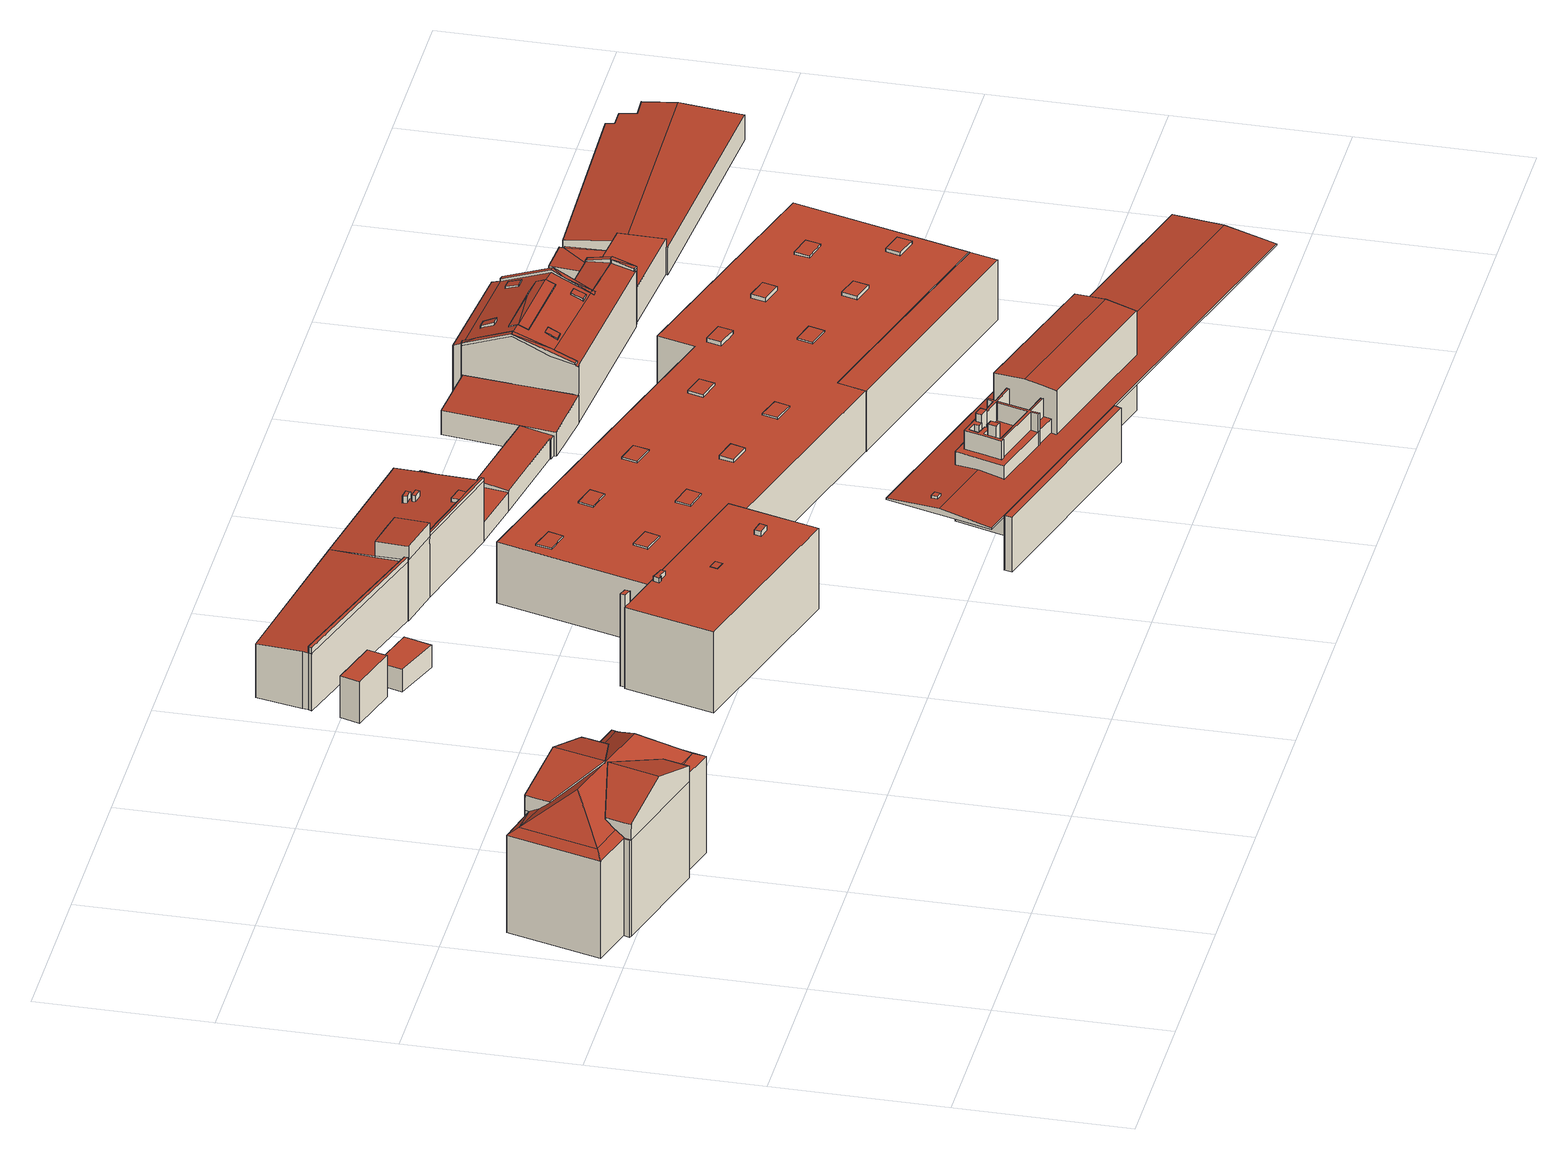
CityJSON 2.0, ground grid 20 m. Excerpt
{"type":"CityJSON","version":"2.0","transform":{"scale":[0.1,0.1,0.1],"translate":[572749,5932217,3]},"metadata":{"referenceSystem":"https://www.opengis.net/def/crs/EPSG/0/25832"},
"CityObjects":{
"building1":{"type":"Building","attributes":{"Grundfläche 2D":"323.816415","Grundhöhe NN":"3.522"},"geometry":[{"type":"Solid","lod":"3","boundaries":[[[[0,1,2,3,4]],[[5,3,2]],[[0,4,6,7,8]],[[9,10,11,12,13]],[[12,14,15,13]],[[16,17,18,19]],[[20,21,22]],[[23,24,22,21]],[[25,26,21,20]],[[27,28,29,26,25]],[[30,28,27,31]],[[32,33,34]],[[35,36,37,33,32]],[[36,38,37]],[[39,40,35]],[[40,36,35]],[[16,19,41,40,39]],[[42,43,23,21,44,45,46,40,41,47]],[[40,46,36]],[[26,44,21]],[[48,49,38,36,46,45,44,26,29,50]],[[51,52,53,54]],[[55,56,57,58,59,60,61]],[[41,19,2,1,47]],[[5,2,19,18]],[[18,62,63,6,4,3,5]],[[63,22,24,23,43,8,7,6]],[[43,42,0,8]],[[42,47,1,0]],[[49,48,13,15]],[[48,50,9,13]],[[29,28,30,11,10,9,50]],[[11,30,34,14,12]],[[37,38,49,15,14,34,33]],[[64,65,53,52,66,67,63,62,18,17,58,57,56]],[[22,63,67,68]],[[20,22,68,69]],[[25,20,69,70]],[[27,25,70,71]],[[31,27,71,72]],[[30,31,72,73]],[[34,30,73,74]],[[32,34,74,75]],[[35,32,75,76]],[[39,35,76,77]],[[59,16,39,77,78,60]],[[16,59,58,17]],[[52,51,79,66]],[[54,53,65,80]],[[51,54,80,79]],[[56,55,81,64]],[[61,60,78,82]],[[55,61,82,81]],[[73,72,71,70,69,68,67,66,79,80,65,64,81,82,78,77,76,75,74]]]],"semantics":{"surfaces":[{"type":"RoofSurface"},{"type":"WallSurface"},{"type":"GroundSurface"}],"values":[[0,0,0,0,0,0,0,0,0,0,0,0,0,0,0,0,0,0,0,0,0,0,0,1,1,1,1,1,1,1,1,1,1,1,1,1,1,1,1,1,1,1,1,1,1,1,1,1,1,1,1,1,1,2]]}}]},
"building2":{"type":"Building","attributes":{"Grundfläche 2D":"14.623252","Grundhöhe NN":"3.180"},"geometry":[{"type":"Solid","lod":"3","boundaries":[[[[83,84,85,86]],[[87,88,86,85]],[[88,89,83,86]],[[89,90,84,83]],[[90,87,85,84]],[[90,89,88,87]]]],"semantics":{"surfaces":[{"type":"RoofSurface"},{"type":"WallSurface"},{"type":"GroundSurface"}],"values":[[0,1,1,1,1,2]]}}]},
"building3":{"type":"Building","attributes":{"Grundfläche 2D":"18.840195","Grundhöhe NN":"3.144"},"geometry":[{"type":"Solid","lod":"3","boundaries":[[[[91,92,93,94]],[[95,96,94,93]],[[96,97,91,94]],[[97,98,92,91]],[[98,95,93,92]],[[98,97,96,95]]]],"semantics":{"surfaces":[{"type":"RoofSurface"},{"type":"WallSurface"},{"type":"GroundSurface"}],"values":[[0,1,1,1,1,2]]}}]},
"building4":{"type":"Building","attributes":{"Grundfläche 2D":"254.439473","Grundhöhe NN":"3.181"},"children":["building4-1","building4-2","building4-3"],"geometry":[{"type":"Solid","lod":"3","boundaries":[[[[99,100,101,102,103,104]],[[105,106,107,108]],[[99,109,110,100]],[[101,111,112,102]],[[103,102,112,113]],[[104,103,113,114]],[[99,104,114,109]],[[107,100,110,115,108]],[[105,108,115,116]],[[105,116,111,101,106]],[[106,101,100,107]],[[112,111,116,115,110,109,114,113]]]],"semantics":{"surfaces":[{"type":"RoofSurface"},{"type":"WallSurface"},{"type":"GroundSurface"}],"values":[[0,0,1,1,1,1,1,1,1,1,1,2]]}}]},
"building4-1":{"type":"BuildingInstallation","parents":["building4"],"geometry":[{"type":"MultiSurface","lod":"3","boundaries":[[[117,118,119,120]],[[118,117,121,122]],[[120,119,123,124]],[[117,120,124,121]],[[119,118,122,123]]],"semantics":{"surfaces":[{"type":"RoofSurface"},{"type":"WallSurface"}],"values":[0,1,1,1,1]}}]},
"building4-2":{"type":"BuildingInstallation","parents":["building4"],"geometry":[{"type":"MultiSurface","lod":"3","boundaries":[[[125,126,127,128,129,130,131]],[[132,133,126,125]],[[127,126,133,134]],[[134,135,128,127]],[[136,129,128,135]],[[136,137,130,129]],[[137,138,131,130]],[[138,132,125,131]]],"semantics":{"surfaces":[{"type":"RoofSurface"},{"type":"WallSurface"}],"values":[0,1,1,1,1,1,1,1]}}]},
"building4-3":{"type":"BuildingInstallation","parents":["building4"],"geometry":[{"type":"MultiSurface","lod":"3","boundaries":[[[139,140,141,142]],[[142,141,143,144]],[[139,142,144,145]],[[140,139,145,146]],[[141,140,146,143]]],"semantics":{"surfaces":[{"type":"RoofSurface"},{"type":"WallSurface"}],"values":[0,1,1,1,1]}}]},
"building5":{"type":"Building","attributes":{"Grundfläche 2D":"333.741922","Grundhöhe NN":"3.039"},"children":["building5-1","building5-2","building5-3","building5-4","building5-5"],"geometry":[{"type":"MultiSurface","lod":"3","boundaries":[[[147,148,149,150,151,152,153,154]],[[155,156,157,158,159,160,161,162,163]],[[164,160,159]],[[162,165,166,167,168,169,170,171,172]],[[173,174,147,154,153,152,163,175,176,177]],[[158,178,148,147,174]],[[150,149,148,178,179,157,156]],[[156,155,163,152,151,150]],[[172,163,162]],[[170,180,181,174,173,175,163,172,171]],[[158,174,181,182]],[[164,159,158,182,183]],[[184,161,160,164,183,185]],[[162,161,184,186]],[[165,162,186,187]],[[167,166,165,187,188]],[[168,167,188,189]],[[169,168,189,190]],[[170,169,190,180]],[[190,189,188,187,186,184,185,183,182,181,180]]],"semantics":{"surfaces":[{"type":"RoofSurface"},{"type":"WallSurface"},{"type":"GroundSurface"}],"values":[0,0,0,0,1,1,1,1,1,1,1,1,1,1,1,1,1,1,1,2]}}]},
"building5-1":{"type":"BuildingInstallation","parents":["building5"],"geometry":[{"type":"MultiSurface","lod":"3","boundaries":[[[191,177,176,192]],[[168,192,176,175,171]],[[168,169,191,192]],[[170,173,177,191,169]]],"semantics":{"surfaces":[{"type":"RoofSurface"},{"type":"WallSurface"}],"values":[0,1,1,1]}}]},
"building5-2":{"type":"BuildingInstallation","parents":["building5"],"geometry":[{"type":"MultiSurface","lod":"3","boundaries":[[[193,194,195,196,197,198]],[[199,200,201,196,195,194]],[[198,197,196,201,202,203]],[[203,204,193,198]],[[204,199,194,193]]],"semantics":{"surfaces":[{"type":"RoofSurface"},{"type":"WallSurface"}],"values":[0,1,1,1,1]}}]},
"building5-3":{"type":"BuildingInstallation","parents":["building5"],"geometry":[{"type":"MultiSurface","lod":"3","boundaries":[[[205,206,207,208]],[[209,210,208,207]],[[211,212,206,205]],[[207,206,212,209]]],"semantics":{"surfaces":[{"type":"RoofSurface"},{"type":"WallSurface"}],"values":[0,1,1,1]}}]},
"building5-4":{"type":"BuildingInstallation","parents":["building5"],"geometry":[{"type":"MultiSurface","lod":"3","boundaries":[[[205,208,179,178,213,214,215]],[[158,159,164,213,178]],[[164,160,214,213]],[[160,216,211,205,215,214]],[[179,208,210,217,157]]],"semantics":{"surfaces":[{"type":"RoofSurface"},{"type":"WallSurface"}],"values":[0,1,1,1,1]}}]},
"building5-5":{"type":"BuildingInstallation","parents":["building5"],"geometry":[{"type":"MultiSurface","lod":"3","boundaries":[[[218,219,220,221]],[[222,223,219,218]],[[223,224,220,219]],[[224,225,221,220]],[[225,222,218,221]]],"semantics":{"surfaces":[{"type":"RoofSurface"},{"type":"WallSurface"}],"values":[0,1,1,1,1]}}]},
"building6":{"type":"Building","attributes":{"Grundfläche 2D":"199.810378","Grundhöhe NN":"3.192"},"children":["building6-1","building6-2","building6-3"],"geometry":[{"type":"Solid","lod":"3","boundaries":[[[[226,227,228,229,230,231,232,233,234,235,236,237,238]],[[239,240,241,242,243,244,245]],[[246,247,248,242,241]],[[228,227,226,238,237,236,249,250,247,246,241,240,239,245,251,252]],[[248,247,250,253]],[[254,255,244,243,242,248,253,256]],[[245,244,255,251]],[[257,258,231,230,229,228,252,259]],[[232,231,258,260]],[[233,232,260,261]],[[234,233,261,262]],[[235,234,262,263]],[[263,249,236,235]],[[256,253,250,249,263,262,261,260,258,257,259,252,251,255,254]]]],"semantics":{"surfaces":[{"type":"RoofSurface"},{"type":"WallSurface"},{"type":"GroundSurface"}],"values":[[0,0,0,1,1,1,1,1,1,1,1,1,1,2]]}}]},
"building6-1":{"type":"BuildingInstallation","parents":["building6"],"geometry":[{"type":"MultiSurface","lod":"3","boundaries":[[[264,265,266,267]],[[267,266,268,269]],[[269,270,264,267]],[[265,264,270,271]],[[271,268,266,265]]],"semantics":{"surfaces":[{"type":"RoofSurface"},{"type":"WallSurface"}],"values":[0,1,1,1,1]}}]},
"building6-2":{"type":"BuildingInstallation","parents":["building6"],"geometry":[{"type":"MultiSurface","lod":"3","boundaries":[[[272,273,274,275,276,277,278,279,280,281,282,283,284,285,286,287,288,289,290,291,292,293,294,295,296,297,298,299,300,301,302,303,304,305,306,307,308,309,310]],[[277,276,227,311]],[[278,277,311,229]],[[229,230,279,278]],[[230,312,280,279]],[[281,280,312,313]],[[313,314,282,281]],[[314,315,283,282]],[[315,316,317,318,286,285,284,283]],[[318,319,287,286]],[[319,320,288,287]],[[289,288,320,321]],[[321,233,290,289]],[[233,234,291,290]],[[234,235,322,292,291]],[[293,292,322,237]],[[238,294,293,237]],[[295,294,238,323]],[[323,324,296,295]],[[297,296,324,325]],[[325,326,298,297]],[[327,328,300,299,298,326]],[[328,329,301,300]],[[329,330,302,301]],[[330,331,303,302]],[[331,332,304,303]],[[305,304,332,333]],[[333,334,306,305]],[[335,308,307,306,334,336]],[[335,337,309,308]],[[338,226,275,274]],[[227,276,275,226]]],"semantics":{"surfaces":[{"type":"RoofSurface"},{"type":"WallSurface"}],"values":[0,1,1,1,1,1,1,1,1,1,1,1,1,1,1,1,1,1,1,1,1,1,1,1,1,1,1,1,1,1,1,1]}}]},
"building6-3":{"type":"BuildingInstallation","parents":["building6"],"geometry":[{"type":"MultiSurface","lod":"3","boundaries":[[[339,340,341,342,343]],[[340,344,338,274,273,341]],[[273,272,342,341]],[[272,310,309,339,343,342]],[[344,340,339,309,337]]],"semantics":{"surfaces":[{"type":"RoofSurface"},{"type":"WallSurface"}],"values":[0,1,1,1,1]}}]},
"building7":{"type":"Building","attributes":{"Grundfläche 2D":"203.452082","Grundhöhe NN":"3.080"},"children":["building7-1"],"geometry":[{"type":"Solid","lod":"3","boundaries":[[[[345,346,347,348,349,350,351]],[[352,353,354,355,356,357,358,359]],[[360,361,362,363,364,365,366,367,368,358]],[[359,358,369,370]],[[347,352,359,370,371]],[[352,347,346,353]],[[353,346,345,354]],[[354,345,372,373,355]],[[356,355,373,374]],[[357,356,374,375]],[[376,351,350,349,377,378]],[[345,351,376,372]],[[348,347,371,379]],[[349,348,379,377]],[[380,381,365,364,363,362,382,383]],[[384,367,366,365,381,385]],[[368,367,384,386]],[[387,361,360,358,357,375]],[[369,358,368,386]],[[362,361,387,382]],[[375,374,373,372,376,378,377,379,371,370,369,386,384,385,381,380,383,382,387]]]],"semantics":{"surfaces":[{"type":"RoofSurface"},{"type":"WallSurface"},{"type":"GroundSurface"}],"values":[[0,0,0,1,1,1,1,1,1,1,1,1,1,1,1,1,1,1,1,1,2]]}}]},
"building7-1":{"type":"BuildingInstallation","parents":["building7"],"geometry":[{"type":"MultiSurface","lod":"3","boundaries":[[[388,389,390,391]],[[391,390,392,393]],[[388,391,393,394]],[[389,388,394,395]],[[389,395,392,390]],[[393,392,395,394]]],"semantics":{"surfaces":[{"type":"RoofSurface"},{"type":"WallSurface"},{"type":"OuterCeilingSurface"}],"values":[0,1,1,1,1,2]}}]},
"building8":{"type":"Building","attributes":{"Grundfläche 2D":"1546.417891","Grundhöhe NN":"3.088"},"children":["building8-1","building8-2","building8-3","building8-4","building8-5","building8-6","building8-7","building8-8","building8-9","building8-10","building8-11","building8-12","building8-13","building8-14"],"geometry":[{"type":"Solid","lod":"3","boundaries":[[[[396,397,398,399,400,401,402,403,404,405]],[[406,407,404,403]],[[407,408,405,404]],[[408,409,396,405]],[[409,410,397,396]],[[410,411,398,397]],[[411,412,399,398]],[[412,413,400,399]],[[413,414,401,400]],[[414,415,402,401]],[[415,406,403,402]],[[409,408,407,406,415,414,413,412,411,410]]]],"semantics":{"surfaces":[{"type":"RoofSurface"},{"type":"WallSurface"},{"type":"GroundSurface"}],"values":[[0,1,1,1,1,1,1,1,1,1,1,2]]}}]},
"building8-1":{"type":"BuildingInstallation","parents":["building8"],"geometry":[{"type":"MultiSurface","lod":"3","boundaries":[[[416,417,418,419]],[[419,418,420,421]],[[416,419,421,422]],[[417,416,422,423]],[[418,417,423,420]]],"semantics":{"surfaces":[{"type":"RoofSurface"},{"type":"WallSurface"}],"values":[0,1,1,1,1]}}]},
"building8-2":{"type":"BuildingInstallation","parents":["building8"],"geometry":[{"type":"MultiSurface","lod":"3","boundaries":[[[424,425,426,427]],[[427,426,428,429]],[[424,427,429,430]],[[425,424,430,431]],[[426,425,431,428]]],"semantics":{"surfaces":[{"type":"RoofSurface"},{"type":"WallSurface"}],"values":[0,1,1,1,1]}}]},
"building8-3":{"type":"BuildingInstallation","parents":["building8"],"geometry":[{"type":"MultiSurface","lod":"3","boundaries":[[[432,433,434,435]],[[435,434,436,437]],[[432,435,437,438]],[[433,432,438,439]],[[434,433,439,436]]],"semantics":{"surfaces":[{"type":"RoofSurface"},{"type":"WallSurface"}],"values":[0,1,1,1,1]}}]},
"building8-4":{"type":"BuildingInstallation","parents":["building8"],"geometry":[{"type":"MultiSurface","lod":"3","boundaries":[[[440,441,442,443]],[[443,442,444,445]],[[445,446,440,443]],[[441,440,446,447]],[[447,444,442,441]]],"semantics":{"surfaces":[{"type":"RoofSurface"},{"type":"WallSurface"}],"values":[0,1,1,1,1]}}]},
"building8-5":{"type":"BuildingInstallation","parents":["building8"],"geometry":[{"type":"MultiSurface","lod":"3","boundaries":[[[448,449,450,451]],[[451,450,452,453]],[[448,451,453,454]],[[449,448,454,455]],[[450,449,455,452]]],"semantics":{"surfaces":[{"type":"RoofSurface"},{"type":"WallSurface"}],"values":[0,1,1,1,1]}}]},
"building8-6":{"type":"BuildingInstallation","parents":["building8"],"geometry":[{"type":"MultiSurface","lod":"3","boundaries":[[[456,457,458,459]],[[459,458,460,461]],[[456,459,461,462]],[[457,456,462,463]],[[458,457,463,460]]],"semantics":{"surfaces":[{"type":"RoofSurface"},{"type":"WallSurface"}],"values":[0,1,1,1,1]}}]},
"building8-7":{"type":"BuildingInstallation","parents":["building8"],"geometry":[{"type":"MultiSurface","lod":"3","boundaries":[[[464,465,466,467]],[[467,466,468,469]],[[464,467,469,470]],[[465,464,470,471]],[[466,465,471,468]]],"semantics":{"surfaces":[{"type":"RoofSurface"},{"type":"WallSurface"}],"values":[0,1,1,1,1]}}]},
"building8-8":{"type":"BuildingInstallation","parents":["building8"],"geometry":[{"type":"MultiSurface","lod":"3","boundaries":[[[472,473,474,475]],[[475,474,476,477]],[[472,475,477,478]],[[473,472,478,479]],[[474,473,479,476]]],"semantics":{"surfaces":[{"type":"RoofSurface"},{"type":"WallSurface"}],"values":[0,1,1,1,1]}}]},
"building8-9":{"type":"BuildingInstallation","parents":["building8"],"geometry":[{"type":"MultiSurface","lod":"3","boundaries":[[[480,481,482,483]],[[483,482,484,485]],[[485,486,480,483]],[[481,480,486,487]],[[487,484,482,481]]],"semantics":{"surfaces":[{"type":"RoofSurface"},{"type":"WallSurface"}],"values":[0,1,1,1,1]}}]},
"building8-10":{"type":"BuildingInstallation","parents":["building8"],"geometry":[{"type":"MultiSurface","lod":"3","boundaries":[[[488,489,490,491]],[[491,490,492,493]],[[493,494,488,491]],[[494,495,489,488]],[[490,489,495,492]]],"semantics":{"surfaces":[{"type":"RoofSurface"},{"type":"WallSurface"}],"values":[0,1,1,1,1]}}]},
"building8-11":{"type":"BuildingInstallation","parents":["building8"],"geometry":[{"type":"MultiSurface","lod":"3","boundaries":[[[496,497,498,499]],[[499,498,500,501]],[[496,499,501,502]],[[497,496,502,503]],[[498,497,503,500]]],"semantics":{"surfaces":[{"type":"RoofSurface"},{"type":"WallSurface"}],"values":[0,1,1,1,1]}}]},
"building8-12":{"type":"BuildingInstallation","parents":["building8"],"geometry":[{"type":"MultiSurface","lod":"3","boundaries":[[[504,505,506,507]],[[507,506,508,509]],[[504,507,509,510]],[[505,504,510,511]],[[506,505,511,508]]],"semantics":{"surfaces":[{"type":"RoofSurface"},{"type":"WallSurface"}],"values":[0,1,1,1,1]}}]},
"building8-13":{"type":"BuildingInstallation","parents":["building8"],"geometry":[{"type":"MultiSurface","lod":"3","boundaries":[[[512,513,514,515]],[[516,517,515,514]],[[517,518,512,515]],[[513,512,518,519]],[[514,513,519,516]]],"semantics":{"surfaces":[{"type":"RoofSurface"},{"type":"WallSurface"}],"values":[0,1,1,1,1]}}]},
"building8-14":{"type":"BuildingInstallation","parents":["building8"],"geometry":[{"type":"MultiSurface","lod":"3","boundaries":[[[520,521,522,523]],[[523,522,524,525]],[[520,523,525,526]],[[521,520,526,527]],[[522,521,527,524]]],"semantics":{"surfaces":[{"type":"RoofSurface"},{"type":"WallSurface"}],"values":[0,1,1,1,1]}}]},
"building9":{"type":"Building","attributes":{"Grundfläche 2D":"22.778263","Grundhöhe NN":"3.220"},"children":["building9-1","building9-2"],"geometry":[{"type":"Solid","lod":"3","boundaries":[[[[528,529,530,531]],[[532,531,530,533]],[[531,532,534,528]],[[529,528,534,535]],[[535,533,530,529]],[[535,534,532,533]]]],"semantics":{"surfaces":[{"type":"RoofSurface"},{"type":"WallSurface"},{"type":"GroundSurface"}],"values":[[0,1,1,1,1,2]]}}]},
"building9-1":{"type":"BuildingInstallation","parents":["building9"],"geometry":[{"type":"MultiSurface","lod":"3","boundaries":[[[536,537,538,539]],[[540,541,539,538]],[[541,542,536,539]],[[542,543,537,536]],[[543,540,538,537]],[[544,545,546,547]]],"semantics":{"surfaces":[{"type":"RoofSurface"},{"type":"WallSurface"},{"type":"OuterCeilingSurface"}],"values":[0,1,1,1,1,2]}}]},
"building9-2":{"type":"BuildingInstallation","parents":["building9"],"geometry":[{"type":"MultiSurface","lod":"3","boundaries":[[[548,549,550,551,552,553],[542,541,540,543]],[[554,550,549,548,553,555,531,530]],[[555,553,552,556,557]],[[530,531,555,557,558,554]],[[551,550,554,558,559]],[[552,551,559,556]],[[556,559,558,557],[545,544,547,546]]],"semantics":{"surfaces":[{"type":"RoofSurface"},{"type":"WallSurface"},{"type":"OuterCeilingSurface"}],"values":[0,0,1,1,1,1,2]}}]},
"building10":{"type":"Building","attributes":{"Grundfläche 2D":"22.778263","Grundhöhe NN":"3.220"},"children":["building10-1","building10-2"],"geometry":[{"type":"Solid","lod":"3","boundaries":[[[[528,529,530,531]],[[532,531,530,533]],[[531,532,534,528]],[[529,528,534,535]],[[535,533,530,529]],[[535,534,532,533]]]],"semantics":{"surfaces":[{"type":"RoofSurface"},{"type":"WallSurface"},{"type":"GroundSurface"}],"values":[[0,1,1,1,1,2]]}}]},
"building10-1":{"type":"BuildingInstallation","parents":["building10"],"geometry":[{"type":"MultiSurface","lod":"3","boundaries":[[[536,537,538,539]],[[540,541,539,538]],[[541,542,536,539]],[[542,543,537,536]],[[543,540,538,537]],[[544,545,546,547]]],"semantics":{"surfaces":[{"type":"RoofSurface"},{"type":"WallSurface"},{"type":"OuterCeilingSurface"}],"values":[0,1,1,1,1,2]}}]},
"building10-2":{"type":"BuildingInstallation","parents":["building10"],"geometry":[{"type":"MultiSurface","lod":"3","boundaries":[[[548,549,550,551,552,553],[542,541,540,543]],[[554,550,549,548,553,555,531,530]],[[555,553,552,556,557]],[[530,531,555,557,558,554]],[[551,550,554,558,559]],[[552,551,559,556]],[[556,559,558,557],[545,544,547,546]]],"semantics":{"surfaces":[{"type":"RoofSurface"},{"type":"WallSurface"},{"type":"OuterCeilingSurface"}],"values":[0,0,1,1,1,1,2]}}]},
"building11":{"type":"Building","attributes":{"Grundfläche 2D":"104.269725","Grundhöhe NN":"3.197"},"geometry":[{"type":"Solid","lod":"3","boundaries":[[[[560,561,562,563,402]],[[560,564,565,566,562,561]],[[566,567,563,562]],[[567,568,402,563]],[[568,564,560,402]],[[566,565,564,568,567]]]],"semantics":{"surfaces":[{"type":"RoofSurface"},{"type":"WallSurface"},{"type":"GroundSurface"}],"values":[[0,1,1,1,1,2]]}}]},
"building12":{"type":"Building","attributes":{"Grundfläche 2D":"669.258234","Grundhöhe NN":"3.170"},"children":["building12-1","building12-2","building12-3","building12-4","building12-5","building12-6","building12-7"],"geometry":[{"type":"MultiSurface","lod":"3","boundaries":[[[569,570,571,572]],[[573,570,569,574]],[[575,570,573,576]],[[577,578,579,580,581,582,583,584]],[[583,582,585,586]],[[587,588,589,590,591,592,593,594,595,596,578,597,598,599,600]],[[599,600,599,598]],[[601,602,603,604,605,606]],[[607,600,599,598,608,603,602,601,606,609,610,592,591,590,611,612]],[[613,614,615,616,617,618,581,619,579,578,596,595,594,620,621]],[[580,579,619,581]],[[622,623,624]],[[623,625,626,624]],[[627,623,622]],[[628,629,630,631,632,633]],[[634,635,636,637,638,639,640,641,631,630,642]],[[643,644,645]],[[645,646,643]],[[647,643,646,648,649]],[[584,597,578]],[[572,571,588,587]],[[569,572,587,600,607,574]],[[611,576,573,574,607,612]],[[611,590,589,588,571,570,575,576]],[[584,583,650,651]],[[597,584,651,652,598]],[[608,598,652,653]],[[603,608,653,654]],[[604,603,654,655]],[[605,604,655,656]],[[606,605,656,657]],[[609,606,657,658]],[[659,660,661,662,663,613,621,620,594,593,592,610,609,658,664]],[[615,614,613,663,665]],[[616,615,665,666]],[[617,616,666,667]],[[617,667,668,646,618]],[[618,646,645,581]],[[669,585,582,581,645,644,670]],[[586,585,669,671]],[[583,586,671,650]],[[623,627,672,673]],[[625,623,673,674]],[[626,625,674,675]],[[624,626,675,676]],[[628,633,677,678]],[[629,628,678,679]],[[642,630,629,679,680]],[[634,642,680,681]],[[635,634,681,682]],[[636,635,682,683]],[[637,636,683,684]],[[638,637,684,685]],[[640,639,638,685,672,627,622]],[[622,624,676,670,644,643,647,641,640]],[[649,648,646,668,677,633,632]],[[641,647,649,632,631]],[[668,667,666,665,663,662,661,660,659,664,658,657,656,655,654,653,652,651,650,671,669,670,676,675,674,673,672,685,684,683,682,681,680,679,678,677]]],"semantics":{"surfaces":[{"type":"RoofSurface"},{"type":"WallSurface"},{"type":"GroundSurface"}],"values":[0,0,0,0,0,0,0,0,0,0,0,0,0,0,0,0,0,0,0,1,1,1,1,1,1,1,1,1,1,1,1,1,1,1,1,1,1,1,1,1,1,1,1,1,1,1,1,1,1,1,1,1,1,1,1,1,1,2]}}]},
"building12-1":{"type":"BuildingInstallation","parents":["building12"],"geometry":[{"type":"MultiSurface","lod":"3","boundaries":[[[686,687,688,689]],[[689,688,690,691]],[[686,689,691,692]],[[687,686,692,693]],[[688,687,693,690]]],"semantics":{"surfaces":[{"type":"RoofSurface"},{"type":"WallSurface"}],"values":[0,1,1,1,1]}}]},
"building12-2":{"type":"BuildingInstallation","parents":["building12"],"geometry":[{"type":"MultiSurface","lod":"3","boundaries":[[[694,695,696,697]],[[698,699,695,694,700]],[[699,701,696,695]],[[702,697,696,701,703]],[[702,700,694,697]]],"semantics":{"surfaces":[{"type":"RoofSurface"},{"type":"WallSurface"}],"values":[0,1,1,1,1]}}]},
"building12-3":{"type":"BuildingInstallation","parents":["building12"],"geometry":[{"type":"MultiSurface","lod":"3","boundaries":[[[704,705,706,707]],[[707,706,708,709]],[[704,707,709,710]],[[705,704,710,711]],[[706,705,711,708]]],"semantics":{"surfaces":[{"type":"RoofSurface"},{"type":"WallSurface"}],"values":[0,1,1,1,1]}}]},
"building12-4":{"type":"BuildingInstallation","parents":["building12"],"geometry":[{"type":"MultiSurface","lod":"3","boundaries":[[[712,713,714,715]],[[716,715,714]],[[717,715,716]],[[717,718,719,720,715]],[[721,722,723,724,725,719,718]],[[726,724,723]],[[713,712,620,727]],[[727,728,595,729,716,714,713]],[[729,591,730,731,721,718,717,716]],[[723,722,721,731,732,601]],[[726,723,601,733]],[[609,725,724,726,733,606]],[[720,719,725,609,610,592,593,594,620,712,715]]],"semantics":{"surfaces":[{"type":"RoofSurface"},{"type":"WallSurface"}],"values":[0,0,0,0,0,0,1,1,1,1,1,1,1]}}]},
"building12-5":{"type":"BuildingInstallation","parents":["building12"],"geometry":[{"type":"MultiSurface","lod":"3","boundaries":[[[734,735,736,737]],[[737,736,738,739]],[[734,737,739,740]],[[735,734,740,741]],[[736,735,741,738]]],"semantics":{"surfaces":[{"type":"RoofSurface"},{"type":"WallSurface"}],"values":[0,1,1,1,1]}}]},
"building12-6":{"type":"BuildingInstallation","parents":["building12"],"geometry":[{"type":"MultiSurface","lod":"3","boundaries":[[[742,743,744,745]],[[745,746,747,742]],[[748,749,747,746]],[[749,748,750,751,752]],[[585,586,744,743]],[[586,583,580,746,745,744]],[[748,746,580,619]],[[750,748,619,753]],[[753,616,617,752,751,750]],[[617,618,749,752]],[[618,581,747,749]],[[581,582,585,743,742,747]]],"semantics":{"surfaces":[{"type":"RoofSurface"},{"type":"WallSurface"}],"values":[0,0,0,0,1,1,1,1,1,1,1,1]}}]},
"building12-7":{"type":"BuildingInstallation","parents":["building12"],"geometry":[{"type":"MultiSurface","lod":"3","boundaries":[[[754,755,579,756,757]],[[758,759,760,761,579]],[[761,756,579]],[[762,760,759]],[[762,759,763,764,765]],[[579,766,584,597,598,759,758,579,755]],[[598,608,763,759]],[[608,603,602,765,764,763]],[[596,756,761,760,762,765,602,599]],[[596,757,756]]],"semantics":{"surfaces":[{"type":"RoofSurface"},{"type":"WallSurface"}],"values":[0,0,0,0,0,1,1,1,1,1]}}]}
},
"vertices":[
[138,450,169],[210,462,145],[216,486,145],[215,494,146],[154,510,169],[218,493,145],[91,527,145],[87,514,145],[83,498,145],[65,434,145],[59,412,145],[57,404,145],[120,387,169],[137,447,169],[185,369,145],[193,399,145],[218,485,126],[220,492,126],[218,493,126],[216,486,126],[37,535,126],[45,523,133],[89,522,126],[86,511,133],[87,514,131],[7,426,126],[20,433,133],[57,412,126],[59,412,126],[62,422,133],[57,404,126],[55,405,126],[188,376,126],[187,376,126],[185,369,126],[238,362,126],[230,375,133],[189,384,131],[190,386,133],[268,471,126],[255,464,133],[213,475,133],[138,450,167],[83,498,144],[76,466,169],[138,449,169],[199,431,169],[210,462,143],[137,447,167],[193,399,143],[65,434,143],[129,546,49],[122,519,49],[187,501,49],[194,527,49],[221,515,34],[215,494,34],[218,493,34],[220,492,34],[218,485,34],[259,474,34],[267,503,34],[215,494,126],[91,527,126],[215,494,5],[187,501,5],[122,519,5],[91,527,5],[89,522,5],[37,535,5],[7,426,5],[57,412,5],[55,405,5],[57,404,5],[185,369,5],[188,376,5],[238,362,5],[268,471,5],[259,474,5],[129,546,5],[194,527,5],[221,515,5],[267,503,5],
[477,761,54],[484,784,54],[426,801,54],[419,778,54],[426,801,2],[419,778,2],[477,761,2],[484,784,2],
[547,728,29],[557,760,29],[501,777,29],[492,748,29],[501,777,1],[492,748,1],[547,728,1],[557,760,1],
[776,455,103],[560,515,103],[551,518,103],[548,518,103],[520,415,103],[748,351,103],[552,524,117],[551,518,117],[560,515,117],[561,521,117],[776,455,2],[560,515,2],[551,518,2],[548,518,2],[520,415,2],[748,351,2],[561,521,2],[552,524,2],
[656,435,104],[658,444,104],[647,447,104],[645,438,104],[656,435,103],[658,444,103],[647,447,103],[645,438,103],
[609,492,109],[610,493,109],[620,490,109],[621,495,109],[611,498,109],[607,500,109],[604,493,109],[609,492,103],[610,493,103],[620,490,103],[621,495,103],[611,498,103],[607,500,103],[604,493,103],
[732,404,109],[735,412,109],[721,415,109],[719,407,109],[721,415,103],[719,407,103],[732,404,103],[735,412,103],
[635,772,93],[686,760,93],[687,763,93],[694,800,90],[671,805,90],[642,810,90],[635,777,93],[635,773,93],[671,805,72],[694,800,72],[687,763,76],[686,760,76],[775,736,76],[808,731,76],[827,830,67],[652,862,67],[642,810,72],[807,728,76],[450,898,67],[450,897,67],[439,845,71],[438,838,71],[436,834,71],[635,773,73],[635,777,73],[642,810,70],[635,773,76],[635,772,76],[635,777,76],[635,777,79],[635,773,79],[686,760,80],[687,763,80],[635,773,0],[635,772,0],[686,760,0],[807,728,0],[827,830,0],[808,731,0],[652,862,0],[450,898,0],[439,845,0],[438,838,0],[436,834,0],
[436,834,79],[438,838,79],
[755,805,79],[755,800,79],[764,799,79],[765,798,79],[765,799,79],[766,804,79],[755,800,71],[764,799,71],[765,798,71],[765,799,71],[766,804,70],[755,805,70],
[776,740,80],[778,749,80],[761,753,80],[759,744,80],[761,753,75],[759,744,76],[776,740,76],[778,749,75],
[807,728,80],[808,731,80],[777,740,80],[777,740,76],[691,762,76],
[770,794,79],[759,796,79],[758,791,79],[769,789,79],[770,794,71],[759,796,71],[758,791,72],[769,789,72],
[1051,210,89],[1052,213,89],[1054,220,89],[1028,227,89],[1025,228,89],[952,247,89],[935,190,89],[1008,169,89],[1011,168,89],[1011,169,89],[1038,161,89],[1041,170,89],[1041,173,89],[1052,213,128],[1051,210,128],[1046,192,130],[1221,142,130],[1221,143,130],[1231,178,126],[1057,228,126],[1041,173,128],[1036,155,126],[1211,106,126],[1038,161,2],[1036,155,2],[1057,228,2],[1054,220,2],[1211,106,2],[1221,143,2],[1231,178,2],[1221,142,2],[1025,228,2],[952,247,2],[1028,227,2],[935,190,2],[1008,169,2],[1011,168,2],[1011,169,2],
[963,201,124],[965,211,124],[958,213,124],[955,203,124],[958,213,89],[955,203,89],[963,201,89],[965,211,89],
[980,231,112],[991,228,112],[990,226,112],[1051,210,112],[1052,213,112],[1025,219,112],[1028,227,112],[1025,228,112],[1023,221,112],[992,228,112],[992,230,112],[959,239,112],[958,235,112],[953,218,112],[946,195,112],[950,194,112],[950,195,112],[1011,178,112],[1008,169,112],[1011,168,112],[1013,178,112],[1041,170,112],[1041,173,112],[1014,180,112],[1024,216,112],[1022,217,112],[1011,181,112],[954,197,112],[951,197,112],[957,217,112],[970,213,112],[971,219,112],[958,223,112],[962,234,112],[973,231,112],[972,226,112],[971,225,112],[978,224,112],[980,230,112],[1025,219,89],[1023,221,89],[992,228,89],[992,230,89],[959,239,89],[958,235,89],[953,218,89],[946,195,89],[950,194,89],[950,195,89],[1011,178,89],[1013,178,89],[1014,180,89],[1024,216,89],[1022,217,89],[1011,181,89],[954,197,89],[951,197,89],[957,217,89],[970,213,89],[971,219,89],[958,223,89],[962,234,89],[973,231,89],[971,225,89],[972,226,89],[978,224,89],[990,226,89],
[978,224,122],[989,221,122],[991,228,122],[980,231,122],[980,230,122],[989,221,89],
[872,715,24],[878,751,24],[882,751,24],[894,816,25],[827,830,25],[808,731,24],[807,728,24],[882,751,31],[878,751,31],[872,715,26],[984,695,26],[984,693,26],[991,692,26],[996,730,31],[988,731,31],[991,692,31],[991,689,31],[1060,680,36],[1061,683,36],[1061,684,36],[1068,754,36],[1068,755,36],[1074,809,36],[1007,818,31],[996,730,1],[988,731,1],[882,751,1],[872,715,1],[984,695,1],[984,693,1],[991,692,1],[807,728,1],[827,830,1],[808,731,1],[894,816,1],[1061,684,1],[1068,754,1],[1060,680,1],[1061,683,1],[1074,809,1],[1068,755,1],[1007,818,1],[991,689,1],
[959,745,17],[958,736,18],[982,732,18],[984,741,17],[982,732,15],[984,741,15],[959,745,15],[958,736,15],
[1118,566,77],[689,688,77],[635,494,77],[776,455,77],[775,453,77],[1070,370,77],[1079,403,77],[1366,322,77],[1423,526,77],[1130,610,77],[1366,322,1],[1423,526,1],[1130,610,1],[1118,566,1],[689,688,1],[635,494,1],[776,455,1],[775,453,1],[1070,370,1],[1079,403,1],
[1155,463,79],[1150,445,79],[1176,438,79],[1181,456,79],[1176,438,77],[1181,456,77],[1155,463,77],[1150,445,77],
[714,545,79],[709,528,79],[735,521,79],[740,538,79],[735,521,77],[740,538,77],[714,545,77],[709,528,77],
[881,594,79],[876,576,79],[902,569,79],[907,587,79],[902,569,77],[907,587,77],[881,594,77],[876,576,77],
[1130,556,82],[1125,539,82],[1151,532,82],[1155,549,82],[1151,532,77],[1155,549,77],[1130,556,77],[1125,539,77],
[1025,459,79],[999,467,79],[994,449,79],[1020,442,79],[994,449,77],[1020,442,77],[1025,459,77],[999,467,77],
[1226,529,82],[1222,512,82],[1247,505,82],[1252,522,82],[1247,505,77],[1252,522,77],[1226,529,77],[1222,512,77],
[903,493,81],[899,476,81],[924,469,81],[929,486,81],[924,469,77],[929,486,77],[903,493,77],[899,476,77],
[1322,503,80],[1318,485,80],[1344,479,80],[1348,496,80],[1344,479,77],[1348,496,77],[1322,503,77],[1318,485,77],
[1252,436,81],[1247,418,81],[1272,411,81],[1277,429,81],[1272,411,77],[1277,429,77],[1252,436,77],[1247,418,77],
[1025,554,80],[1020,536,80],[1046,529,80],[1051,547,80],[1046,529,77],[1051,547,77],[1025,554,77],[1020,536,77],
[1348,409,81],[1343,392,81],[1369,385,81],[1373,402,81],[1369,385,77],[1373,402,77],[1348,409,77],[1343,392,77],
[807,520,79],[803,502,79],[828,496,79],[833,513,79],[828,496,77],[833,513,77],[807,520,77],[803,502,77],
[713,621,79],[718,638,79],[691,646,79],[687,628,79],[691,646,77],[687,628,77],[713,621,77],[718,638,77],
[784,620,79],[779,603,79],[805,596,79],[810,613,79],[805,596,77],[810,613,77],[784,620,77],[779,603,77],
[865,166,70],[1105,100,70],[1108,108,70],[867,175,70],[867,175,2],[1108,108,2],[865,166,2],[1105,100,2],
[887,255,77],[879,257,77],[878,250,77],[885,248,77],[878,250,74],[885,248,74],[887,255,74],[879,257,74],[879,257,68],[887,255,68],[885,248,68],[878,250,68],
[970,213,75],[1046,192,75],[1480,70,75],[1497,130,70],[875,305,70],[858,244,75],[1463,9,70],[840,183,70],[875,305,68],[840,183,68],[1463,9,68],[1497,130,68],
[1069,369,77],[1070,369,77],[1357,289,77],[1366,321,77],[1069,369,2],[1070,369,2],[1357,289,2],[1366,321,2],[1079,403,2],
[1186,743,96],[1092,752,96],[1091,741,92],[1185,732,92],[1164,757,92],[1187,754,92],[1092,753,96],[1093,763,92],[1203,696,77],[1203,696,78],[1204,696,78],[1263,690,77],[1269,689,77],[1272,716,74],[1266,717,74],[1207,723,74],[1272,717,74],[1266,718,74],[1185,732,91],[1091,741,91],[1092,752,95],[1092,753,95],[1074,755,95],[1068,755,95],[1068,754,95],[1064,712,78],[1069,712,78],[1198,697,78],[1207,723,88],[1209,740,95],[1203,741,95],[1186,743,95],[1081,810,72],[1210,798,72],[1211,798,72],[1213,808,68],[1080,821,68],[1079,811,72],[1187,754,90],[1216,797,72],[1075,811,72],[1074,809,73],[1093,763,91],[1164,757,90],[1060,680,72],[1066,680,72],[1261,661,72],[1261,663,72],[1266,662,72],[1266,663,72],[1263,689,77],[1061,684,73],[1061,683,72],[1368,706,26],[1363,762,26],[1321,711,24],[1363,767,26],[1328,771,23],[1366,762,26],[1371,651,36],[1654,629,33],[1652,701,40],[1371,696,40],[1372,653,36],[1371,653,36],[1628,740,36],[1627,760,34],[1606,760,34],[1606,770,33],[1366,764,33],[1366,762,34],[1368,706,39],[1371,706,39],[1652,741,36],[1321,711,47],[1272,716,47],[1269,689,47],[1266,663,46],[1371,706,47],[1371,653,46],[1372,653,46],[1266,717,2],[1207,723,2],[1209,740,2],[1216,797,2],[1211,798,2],[1213,808,2],[1080,821,2],[1079,811,2],[1075,811,2],[1068,755,2],[1068,754,2],[1061,684,2],[1061,683,2],[1060,680,2],[1074,809,2],[1261,661,2],[1261,663,2],[1266,662,2],[1266,663,2],[1272,717,2],[1272,716,2],[1266,718,2],[1366,762,2],[1363,762,2],[1363,767,2],[1328,771,2],[1321,711,2],[1371,653,2],[1371,651,2],[1654,629,2],[1652,741,2],[1628,740,2],[1627,760,2],[1606,760,2],[1606,770,2],[1366,764,2],
[1099,725,86],[1097,711,81],[1107,710,81],[1109,724,86],[1107,710,79],[1109,724,85],[1099,725,85],[1097,711,79],
[1116,781,86],[1117,796,79],[1107,797,79],[1106,782,86],[1116,787,80],[1117,796,76],[1116,781,82],[1107,797,76],[1106,782,82],[1107,793,78],
[1180,701,81],[1190,700,81],[1191,714,86],[1181,715,86],[1191,714,84],[1181,715,84],[1180,701,78],[1190,700,79],
[1061,684,75],[1066,683,75],[1069,712,85],[1068,754,98],[1074,754,98],[1074,755,98],[1079,794,82],[1074,809,76],[1068,755,98],[1080,805,77],[1081,808,76],[1081,810,75],[1079,811,75],[1075,811,75],[1081,811,75],[1066,683,72],[1066,683,73],[1074,754,95],[1079,794,79],[1080,805,74],[1081,808,73],[1081,811,72],
[1189,788,80],[1187,773,85],[1198,772,85],[1199,787,80],[1198,772,83],[1199,787,77],[1189,788,77],[1187,773,83],
[1272,716,75],[1272,717,75],[1266,718,75],[1266,717,75],[1263,690,82],[1269,689,82],[1263,689,82],[1266,663,75],[1260,663,75],[1261,663,75],[1266,662,75],[1260,663,72],
[1200,693,77],[1204,693,77],[1198,697,79],[1197,693,77],[1207,723,90],[1209,740,98],[1201,728,93],[1201,724,91],[1203,741,98],[1216,797,75],[1211,798,75],[1210,798,75],[1204,696,77]
]}
